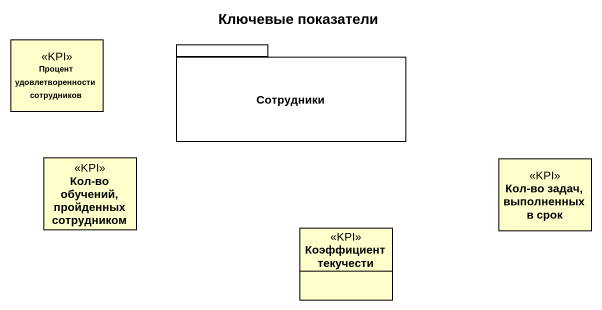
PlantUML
@startuml
title Ключевые показатели
hide circle
hide empty members
class "Процент удовлетворенности сотрудников" as Процент_удовлетворенности <<KPI>>
package Сотрудники {
}
class "Кол-во обучений, пройденных сотрудником" as Кол_во_обучений_пройденных <<KPI>>
class "Кол-во задач, выполненных в срок" as Кол_во_задач_выполненных_в <<KPI>>
class "Коэффициент текучести" as Коэффициент_текучести <<KPI>>
@enduml
